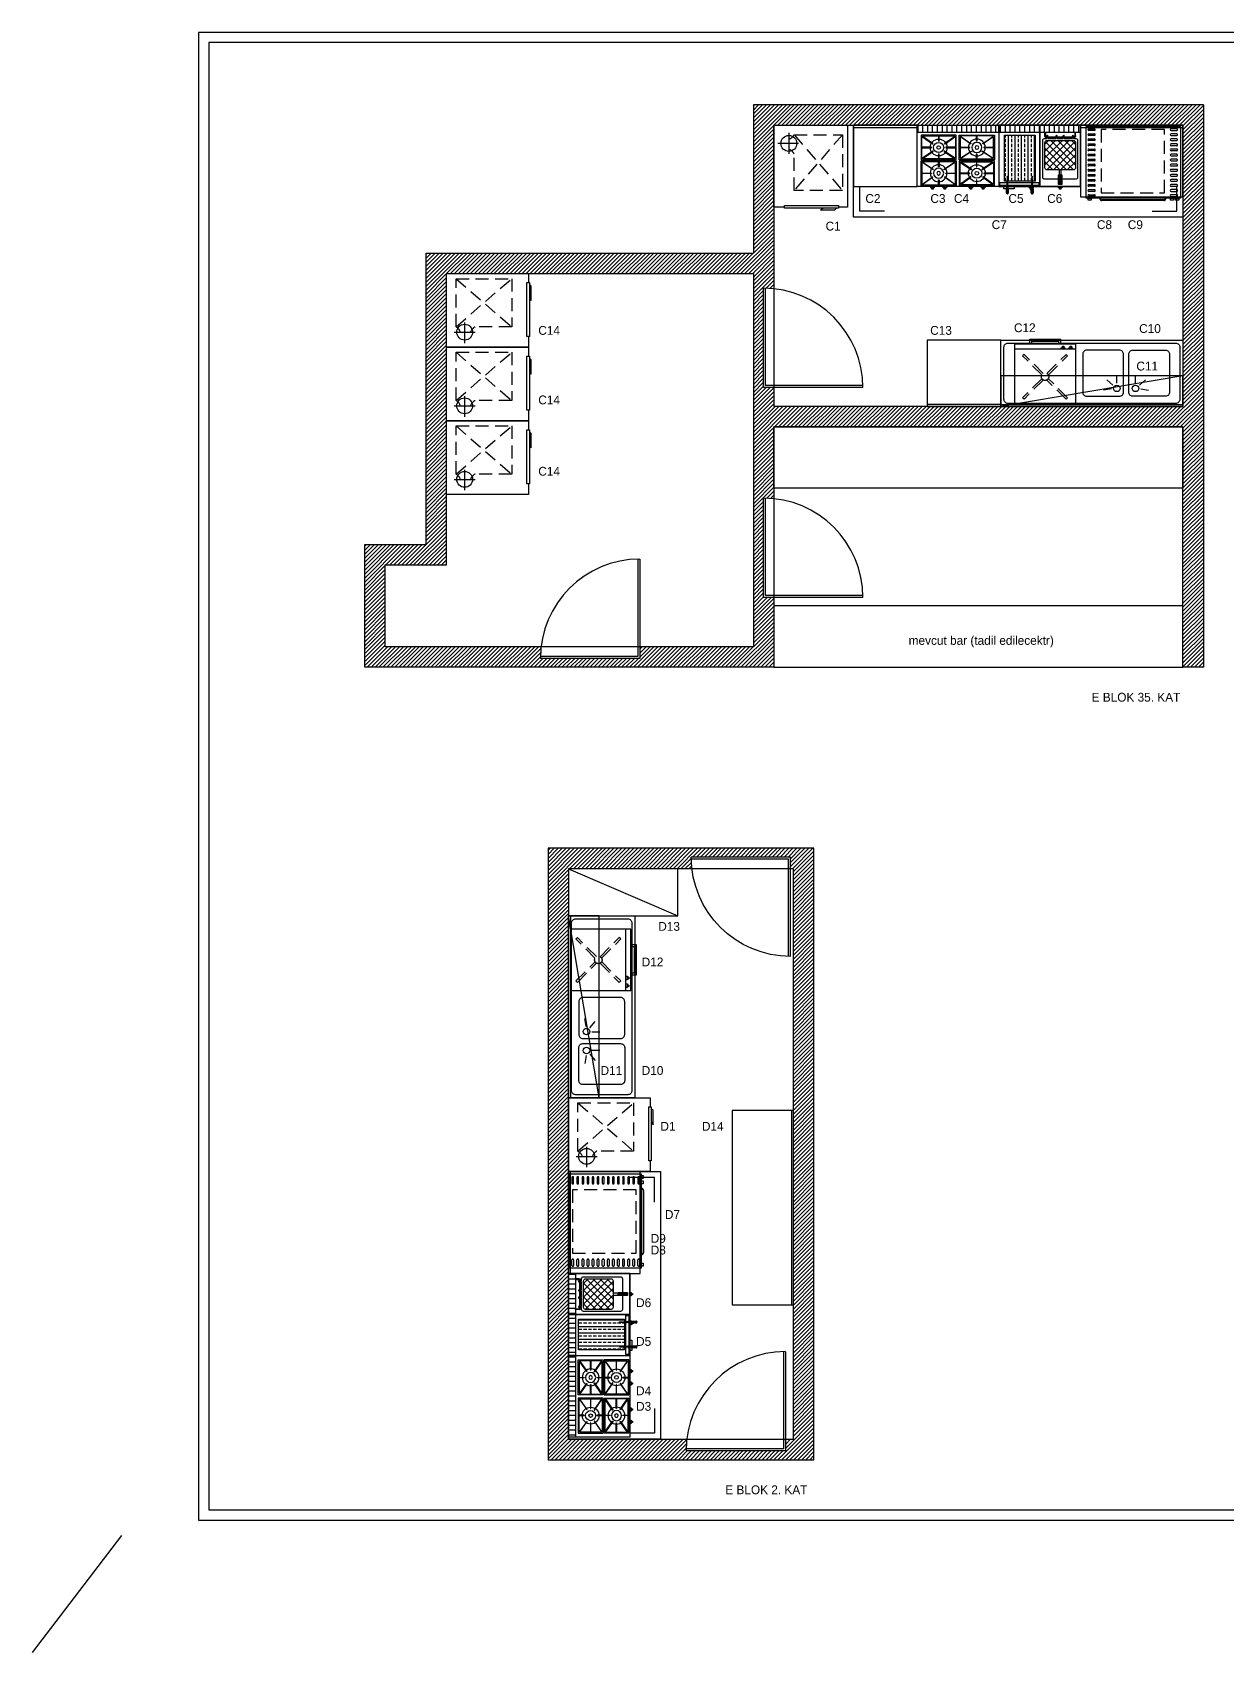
# Model space of a CAD drawing. Header units: inches. Extents: x 12957 to 17753, y 1877 to 3591.
# Drawn here: x 15478 to 16646, y 1877 to 3461 of the extents above; entities that cross this region are included whole.
import ezdxf
from ezdxf.enums import TextEntityAlignment as Align

# ---------------------------------------------------------------- set-up
doc = ezdxf.new("R2010")
doc.units = ezdxf.units.IN
doc.header["$MEASUREMENT"] = 0
doc.linetypes.add('DASHED', pattern=[19.05, 12.7, -6.35])
doc.linetypes.add('HIDDENX2', pattern=[19.05, 12.7, -6.35])
for name, color, linetype in [('CIHAZ', 2, 'Continuous'), ('S2000-002 Çizgi', 7, 'Continuous'), ('Sktürk ANTET', 7, 'Continuous')]:
    doc.layers.add(name, color=color, linetype=linetype)
doc.styles.add('TAKSİM', font='GOTHIC.TTF', dxfattribs={"height": 20})

# ---------------------------------------------------------------- blocks, each defined once
blk = doc.blocks.new('ertye')
at = {"color": 7}
for points in [[(5346.8, 6525.2), (5429.2, 6477.7), (5381.6, 6395.3)], [(5347.8, 6526.9), (5431.8, 6478.4), (5383.3, 6394.3)]]:
    blk.add_lwpolyline(points, dxfattribs=at)
blk.add_arc((5431.8, 6478.4), 97.1, 150, 240, dxfattribs=at)
blk = doc.blocks.new('A$C734D7A9C')
at = {"layer": 'CIHAZ', "color": 1}
for p, q in [((24.1, 65.1), (4, 65.1)), ((14.7, 75.3), (14.7, 54.8))]:
    blk.add_line(p, q, dxfattribs=at)
at = {"layer": 'CIHAZ', "color": 5, "linetype": 'DASHED'}
for p, q in [((67, 73.5), (19.8, 19.1)), ((19.8, 73.5), (67, 19.1))]:
    blk.add_line(p, q, dxfattribs=at)
at = {"layer": 'CIHAZ', "color": 5}
for points in [[(63.2, 1.8), (10.4, 1.8), (10.4, 4.3), (63.2, 4.3)], [(61.2, 1.8), (48.6, 1.8), (45.6, 0), (59.6, 0)]]:
    blk.add_lwpolyline(points, close=True, dxfattribs=at)
at = {"layer": 'CIHAZ', "color": 1}
blk.add_circle((14.7, 65.1), 7.76, dxfattribs=at)
at = {"layer": 'S2000-002 Çizgi', "linetype": 'DASHED'}
for p, q in [((19.8, 73.5), (67, 73.5)), ((67, 73.5), (67, 19.1)), ((19.8, 19.1), (19.8, 54.9)), ((67, 19.1), (19.8, 19.1))]:
    blk.add_line(p, q, dxfattribs=at)
at = {"layer": 'S2000-002 Çizgi'}
blk.add_lwpolyline([(10.4, 2.8), (0, 2.8), (0, 82.8), (72, 82.8), (72, 2.8), (63.2, 2.8)], dxfattribs=at)
at = {"layer": 'S2000-002 Çizgi', "linetype": 'DASHED'}
for centre, radius, start, end in [((11.6, 78.1), 9.4, 291.2079, 330.9566), ((11, 49.9), 10.2, 29.6907, 66.7752)]:
    blk.add_arc(centre, radius, start, end, dxfattribs=at)
blk = doc.blocks.new('A$C6C78665C')
at = {"layer": 'S2000-002 Çizgi'}
blk.add_lwpolyline([(31.2, 22), (0, 22), (0, 0), (31.2, 0), (31.2, 22)], dxfattribs=at)
blk.add_lwpolyline([(15.6, 21.3), (15.6, 16.9, 0.414214), (15.8, 16.7), (15.8, 16.7, 0.414214), (16, 16.9), (16, 21.3), (29.3, 21.3, -0.668179), (29.6, 20.6), (20.9, 14.5, 0.810443), (21.3, 14.3), (30.1, 20.6, -0.668179), (30.5, 20.4), (30.5, 11.2), (22.1, 11.2, 0.414214), (21.9, 11), (21.9, 11, 0.414214), (22.1, 10.8), (30.5, 10.8), (30.5, 1.9, -0.668179), (29.8, 1.7), (20.7, 7.8, 0.810443), (20.5, 7.5), (29.8, 1.1, -0.668179), (29.7, 0.8), (16, 0.8), (16, 5.1, 0.414214), (15.8, 5.3), (15.8, 5.3, 0.414214), (15.6, 5.1), (15.6, 0.8), (1.9, 0.8, -0.668179), (1.7, 1.4), (10.8, 7.5, 0.810443), (10.5, 7.7), (1.1, 1.4, -0.668179), (0.8, 1.6), (0.8, 10.8), (9.1, 10.8, 0.414214), (9.3, 11), (9.3, 11, 0.414214), (9.1, 11.2), (0.8, 11.2), (0.8, 20.4, -0.668179), (1.1, 20.6), (10, 14.3, 0.810443), (10.3, 14.5), (1.7, 20.6, -0.668179), (1.9, 21.3)], format="xyb", close=True, dxfattribs=at)
for radius in [7.5, 4.5, 1.61]:
    blk.add_circle((15.6, 11), radius, dxfattribs=at)
blk = doc.blocks.new('A$C24E60E0C')
at = {"layer": 'S2000-002 Çizgi'}
h = blk.add_hatch(dxfattribs=at)
h.set_pattern_fill('ANSI31', color=256, scale=1.5, angle=45, style=0)
h.set_pattern_definition([(90, (-2258.432, -7204.478), (-4.7625, 9e-16), [])])
h.paths.add_polyline_path([(80, 55.6), (80, 62.6), (0, 62.6), (0, 55.6)])
blk.add_line((80, 55.6), (0, 55.6), dxfattribs=at)
for points in [[(0, 62.6), (80, 62.6), (80, 2.6), (0, 2.6)], [(13.5, 2.6), (16.8, 2.6), (16.8, 1.3), (13.5, 1.3)], [(14.5, 1.3), (15.8, 1.3), (15.8, 0), (14.5, 0)], [(25.5, 2.6), (28.8, 2.6), (28.8, 1.3), (25.5, 1.3)], [(26.5, 1.3), (27.8, 1.3), (27.8, 0), (26.5, 0)], [(50.9, 2.6), (54.2, 2.6), (54.2, 1.3), (50.9, 1.3)], [(51.9, 1.3), (53.2, 1.3), (53.2, 0), (51.9, 0)], [(62.9, 2.6), (66.2, 2.6), (66.2, 1.3), (62.9, 1.3)], [(63.9, 1.3), (65.2, 1.3), (65.2, 0), (63.9, 0)]]:
    blk.add_lwpolyline(points, close=True, dxfattribs=at)
at = {"layer": 'S2000-002 Çizgi', "yscale": 1.100000000000364}
for p, xscale, zscale in [((4, 28.8), 1.100000000000364, 1.100000000000364), ((75.7, 28.8), -1.100000000000364, 1.1)]:
    blk.add_blockref('A$C6C78665C', p, dxfattribs=dict(at, xscale=xscale, zscale=zscale))
at = {"layer": 'S2000-002 Çizgi', "yscale": 1.100000000000364, "rotation": 180}
for p, xscale, zscale in [((4, 27.8), -1.100000000000364, 1.1), ((75.7, 27.8), 1.100000000000364, 1.100000000000364)]:
    blk.add_blockref('A$C6C78665C', p, dxfattribs=dict(at, xscale=xscale, zscale=zscale))
blk = doc.blocks.new('A$C30A44259')
at = {"layer": 'S2000-002 Çizgi'}
h = blk.add_hatch(dxfattribs=at)
h.set_pattern_fill('ANSI31', color=256, scale=1.5, angle=45, style=0)
h.set_pattern_definition([(90, (-3201.7327, -4983.714), (-4.7625, 9e-16), [])])
h.paths.add_polyline_path([(40, 59.9), (40, 66.9), (0, 66.9), (0, 59.9)])
h = blk.add_hatch(dxfattribs=at)
h.set_pattern_fill('ANSI33', color=256, angle=45, style=0)
h.set_pattern_definition([(90, (-3201.7327, -4983.714), (-6.35, 1e-15), []), (90, (-3198.5577, -4980.539), (-6.35, 1e-15), [3.175, -1.5875])])
h.paths.add_polyline_path([(35.5, 57.2), (5.5, 57.2), (5.5, 12.2), (35.5, 12.2)])
h = blk.add_hatch(dxfattribs=at)
h.set_pattern_fill('ANSI32', color=256, style=0)
h.set_pattern_definition([(45, (-4252.5, -7757.06717), (-0.265165043, 0.265165043), []), (45, (-4252.3232, -7757.06717), (-0.265165043, 0.265165043), [])])
h.paths.add_polyline_path([(9.1, 7.9), (7.7, 7.9), (7.7, 6.9), (9.1, 6.9)])
h.paths.add_polyline_path([(9.1, 8.7), (8.8, 8.7), (8.8, 14.5), (8.7, 15.9), (8.1, 15.9), (8.1, 14.5), (8.1, 8.7), (7.8, 8.7), (7.7, 7.9), (9.1, 7.9)])
h.paths.add_polyline_path([(9.2, 4.9), (7.6, 4.9), (7.5, 0.8, 0.437405), (8.2, 0), (8.6, 0, 0.437405), (9.3, 0.8)])
h.paths.add_polyline_path([(9.1, 6.9), (7.7, 6.9), (7.6, 4.9), (9.2, 4.9)])
h.paths.add_polyline_path([(8.6, 17.2), (8.2, 17.2), (8.1, 15.9), (8.7, 15.9)])
h = blk.add_hatch(dxfattribs=at)
h.set_pattern_fill('ANSI32', color=256, style=0)
h.set_pattern_definition([(135, (4293.5577, -7757.06717), (0.265165043, 0.265165043), []), (135, (4293.3809, -7757.06717), (0.265165043, 0.265165043), [])])
h.paths.add_polyline_path([(32, 7.9), (33.3, 7.9), (33.4, 6.9), (31.9, 6.9)])
h.paths.add_polyline_path([(32, 8.7), (32.3, 8.7), (32.3, 14.5), (32.4, 15.9), (32.9, 15.9), (33, 14.5), (33, 8.7), (33.3, 8.7), (33.3, 7.9), (32, 7.9)])
h.paths.add_polyline_path([(31.9, 4.9), (33.4, 4.9), (33.6, 0.8, -0.437405), (32.9, 0), (32.4, 0, -0.437405), (31.7, 0.8)])
h.paths.add_polyline_path([(31.9, 6.9), (33.4, 6.9), (33.4, 4.9), (31.9, 4.9)])
h.paths.add_polyline_path([(32.5, 17.2), (32.8, 17.2), (32.9, 15.9), (32.4, 15.9)])
for p, q in [((7.5, 0.8), (7.8, 8.7)), ((7.8, 8.7), (7.5, 0.8)), ((7.8, 8.7), (8.1, 8.7)), ((8.1, 8.7), (7.8, 8.7)), ((8.1, 9.5), (8.2, 12.2)), ((8.1, 8.7), (8.1, 9.5)), ((8.2, 12.2), (8.6, 12.2)), ((8.6, 12.2), (8.2, 12.2)), ((8.8, 9.5), (8.6, 12.2)), ((8.8, 8.7), (8.8, 9.5)), ((9.1, 8.7), (8.8, 8.7)), ((9.3, 0.8), (9.1, 8.7)), ((31.7, 0.8), (32, 8.7)), ((32, 8.7), (32.3, 8.7)), ((32.3, 9.5), (32.5, 12.2)), ((32.3, 8.7), (32.3, 9.5)), ((32.8, 12.2), (32.5, 12.2)), ((32.5, 12.2), (32.8, 12.2)), ((33, 9.5), (32.8, 12.2)), ((33, 8.7), (33, 9.5)), ((33.3, 8.7), (33, 8.7)), ((33, 8.7), (33.3, 8.7)), ((33.6, 0.8), (33.3, 8.7)), ((33.3, 8.7), (33.6, 0.8)), ((8.6, 0), (8.2, 0)), ((8.2, 0), (8.6, 0)), ((32.4, 0), (32.9, 0)), ((32.9, 0), (32.4, 0))]:
    blk.add_line(p, q, dxfattribs=at)
for points in [[(0, 6.9), (40, 6.9), (40, 66.9), (0, 66.9)], [(0, 66.9), (40, 66.9), (40, 59.9), (0, 59.9)], [(5.5, 57.2), (35.5, 57.2), (35.5, 12.2), (5.5, 12.2)], [(1, 10.9), (39, 10.9), (39, 7.9), (1, 7.9)], [(5, 6.9), (15, 6.9), (15, 4.9), (5, 4.9)], [(30.1, 6.9), (33.7, 6.9), (33.7, 5.4), (30.1, 5.4)], [(31, 5.4), (32.5, 5.4), (32.5, 4), (31, 4)]]:
    blk.add_lwpolyline(points, close=True, dxfattribs=at)
for centre, start, end in [((8.2, 0.7), 175.5008, 270), ((8.2, 0.7), 175.5008, 270), ((8.6, 0.7), 270, 4.4992), ((32.4, 0.7), 175.5008, 270), ((32.9, 0.7), 270, 4.4992), ((32.9, 0.7), 270, 4.4992)]:
    blk.add_arc(centre, 0.706, start, end, dxfattribs=at)
blk = doc.blocks.new('A$C689931EA')
at = {"layer": 'S2000-002 Çizgi'}
h = blk.add_hatch(dxfattribs=at)
h.set_pattern_fill('ANSI31', color=256, scale=1.5, angle=45, style=0)
h.set_pattern_definition([(90, (-3458.603, -5003.7387), (-4.7625, 9e-16), [])])
h.paths.add_polyline_path([(0, 62.6), (0, 55.6), (40, 55.6), (40, 62.6)])
h = blk.add_hatch(color=256, dxfattribs=at)
h.paths.add_polyline_path([(35, 51.8), (35, 52.4), (35, 55.6), (34.4, 55.6), (34.4, 52.4, -0.414214), (33.4, 51.4), (33, 51.4), (33, 50.8), (34, 50.8, 0.414214)])
h.paths.add_polyline_path([(32, 51.4), (24, 51.4), (24, 50.8), (32, 50.8)])
h.paths.add_polyline_path([(23, 51.4), (17, 51.4), (17, 50.8), (23, 50.8)])
h.paths.add_polyline_path([(16, 51.4), (8, 51.4), (8, 50.8), (16, 50.8)])
h.paths.add_polyline_path([(5.6, 52.4), (5.6, 55.6), (5, 55.6), (5, 51.8, 0.414214), (6, 50.8), (6.6, 50.8), (7, 50.8), (7, 51.4), (6.6, 51.4, -0.414214)])
h = blk.add_hatch(dxfattribs=at)
h.set_pattern_fill('ANSI37', color=256, scale=1.5, style=0)
h.set_pattern_definition([(45, (-3527.4764, -4991.5224), (-3.367596, 3.367596), []), (135, (-3527.4764, -4991.5224), (-3.367596, -3.367596), [])])
h.paths.add_polyline_path([(35, 45.8, 0.414214), (33, 47.8), (7, 47.8, 0.414214), (5, 45.8), (5, 21, 0.414214), (7, 19), (33, 19, 0.414214), (35, 21)])
blk.add_hatch(color=256, dxfattribs=at).paths.add_polyline_path([(18.5, 14), (21.5, 14), (21.5, 4.8), (18.5, 4.8)])
for p, q in [((5, 51.8), (5, 55.6)), ((5, 55.6), (5.6, 55.6)), ((5.6, 55.6), (5.6, 52.4)), ((6.6, 50.8), (6, 50.8)), ((6.6, 51.4), (7, 51.4)), ((7, 50.8), (6.6, 50.8)), ((7, 49.8), (7, 52.3)), ((8, 49.8), (8, 52.3)), ((8, 51.4), (16, 51.4)), ((16, 50.8), (8, 50.8)), ((16, 49.8), (16, 52.3)), ((17, 49.8), (17, 52.3)), ((17, 51.4), (23, 51.4)), ((23, 50.8), (17, 50.8)), ((23, 49.8), (23, 52.3)), ((24, 49.8), (24, 52.3)), ((24, 51.4), (32, 51.4)), ((32, 50.8), (24, 50.8)), ((32, 49.8), (32, 52.3)), ((33, 49.8), (33, 52.3)), ((33, 51.4), (33.4, 51.4)), ((34, 50.8), (33, 50.8)), ((34.4, 55.6), (34.4, 52.4)), ((35, 55.6), (34.4, 55.6)), ((35, 52.4), (35, 55.6)), ((35, 52.4), (35, 51.8))]:
    blk.add_line(p, q, dxfattribs=at)
for points in [[(0, 2.6), (40, 2.6), (40, 62.6), (0, 62.6)], [(0, 62.6), (40, 62.6), (40, 55.6), (0, 55.6)], [(19, 19), (19, 14), (21, 14), (21, 19)], [(18.4, 2.6), (21.6, 2.6), (21.6, 1.3), (18.4, 1.3)], [(18.5, 14), (21.5, 14), (21.5, 4.8), (18.5, 4.8)], [(19.3, 1.3), (20.7, 1.3), (20.7, 0), (19.3, 0)]]:
    blk.add_lwpolyline(points, close=True, dxfattribs=at)
for points in [[(29, 9.8), (5, 9.8, -0.414214), (3, 11.8), (3, 47.8, -0.414214), (5, 49.8), (7, 49.8)], [(33, 49.8), (35, 49.8, -0.414214), (37, 47.8), (37, 11.8, -0.414214), (35, 9.8), (29, 9.8)]]:
    blk.add_lwpolyline(points, format="xyb", dxfattribs=at)
blk.add_lwpolyline([(7, 47.8), (33, 47.8, -0.414214), (35, 45.8), (35, 21, -0.414214), (33, 19), (7, 19, -0.414214), (5, 21), (5, 45.8, -0.414214)], format="xyb", close=True, dxfattribs=at)
for points in [[(8, 49.8), (16, 49.8)], [(17, 49.8), (23, 49.8)], [(24, 49.8), (32, 49.8)]]:
    blk.add_lwpolyline(points, dxfattribs=at)
for centre, radius, start, end in [((6, 51.8), 1, 180, 270), ((6.6, 52.4), 1, 180, 270), ((7.5, 52.3), 0.5, 0, 180), ((16.5, 52.3), 0.5, 0, 180), ((23.5, 52.3), 0.5, 0, 180), ((32.5, 52.3), 0.5, 0, 180), ((33.4, 52.4), 1, 270, 0), ((34, 51.8), 1, 270, 0)]:
    blk.add_arc(centre, radius, start, end, dxfattribs=at)
blk = doc.blocks.new('A$C21D87298')
at = {"layer": 'S2000-002 Çizgi'}
for points in [[(0, 72.4), (92, 72.4), (92, 2.4), (0, 2.4)], [(1.7, 2.4), (4.7, 2.4), (4.7, 0.4), (1.7, 0.4)], [(82.2, 2.4), (85.3, 2.4), (85.3, 0.4), (82.2, 0.4)], [(87.4, 2.4), (90.5, 2.4), (90.5, 0.4), (87.4, 0.4)]]:
    blk.add_lwpolyline(points, close=True, dxfattribs=at)
for points in [[(2.5, 70.2), (8, 70.2)], [(8, 68.5), (2.5, 68.5)], [(2.5, 65.2), (8, 65.2)], [(8, 63.6), (2.5, 63.6)], [(88.5, 70.2), (83, 70.2)], [(83, 68.5), (88.5, 68.5)], [(88.5, 65.2), (83, 65.2)], [(83, 63.6), (88.5, 63.6)], [(2.5, 60.2), (8, 60.2)], [(8, 58.6), (2.5, 58.6)], [(2.5, 55.3), (8, 55.3)], [(8, 53.6), (2.5, 53.6)], [(2.5, 50.3), (8, 50.3)], [(8, 48.7), (2.5, 48.7)], [(88.5, 60.2), (83, 60.2)], [(83, 58.6), (88.5, 58.6)], [(88.5, 55.3), (83, 55.3)], [(83, 53.6), (88.5, 53.6)], [(88.5, 50.3), (83, 50.3)], [(83, 48.7), (88.5, 48.7)], [(2.5, 45.3), (8, 45.3)], [(8, 43.7), (2.5, 43.7)], [(2.5, 40.4), (8, 40.4)], [(8, 38.7), (2.5, 38.7)], [(2.5, 35.4), (8, 35.4)], [(8, 33.8), (2.5, 33.8)], [(88.5, 45.3), (83, 45.3)], [(83, 43.7), (88.5, 43.7)], [(88.5, 40.4), (83, 40.4)], [(83, 38.7), (88.5, 38.7)], [(88.5, 35.4), (83, 35.4)], [(83, 33.8), (88.5, 33.8)], [(2.5, 30.4), (8, 30.4)], [(8, 28.8), (2.5, 28.8)], [(2.5, 25.5), (8, 25.5)], [(8, 23.8), (2.5, 23.8)], [(2.5, 20.5), (8, 20.5)], [(8, 18.9), (2.5, 18.9)], [(88.5, 30.4), (83, 30.4)], [(83, 28.8), (88.5, 28.8)], [(88.5, 25.5), (83, 25.5)], [(83, 23.8), (88.5, 23.8)], [(88.5, 20.5), (83, 20.5)], [(83, 18.9), (88.5, 18.9)], [(2.5, 15.5), (8, 15.5)], [(8, 13.9), (2.5, 13.9)], [(2.5, 10.6), (8, 10.6)], [(8, 8.9), (2.5, 8.9)], [(2.5, 5.6), (8, 5.6)], [(8, 4), (2.5, 4)], [(88.5, 15.5), (83, 15.5)], [(83, 13.9), (88.5, 13.9)], [(88.5, 10.6), (83, 10.6)], [(83, 8.9), (88.5, 8.9)], [(88.5, 5.6), (83, 5.6)], [(83, 4), (88.5, 4)]]:
    blk.add_lwpolyline(points, dxfattribs=at)
at = {"layer": 'S2000-002 Çizgi', "linetype": 'DASHED'}
blk.add_lwpolyline([(14.5, 7.4), (76.5, 7.4), (76.5, 69.4), (14.5, 69.4)], close=True, dxfattribs=at)
at = {"layer": 'S2000-002 Çizgi', "linetype": 'HIDDENX2', "ltscale": 10}
for points in [[(77.3, 2.4), (77.8, 2.4), (77.8, 2, -0.414214), (75.8, 0), (15.2, 0, -0.414214), (13.2, 2), (13.2, 2.4), (13.8, 2.4)], [(77.3, 2.4, -0.472507), (75.8, 0.5), (15.2, 0.5, -0.472507), (13.8, 2.4)]]:
    blk.add_lwpolyline(points, format="xyb", dxfattribs=at)
at = {"layer": 'S2000-002 Çizgi'}
for centre, start, end in [((2.5, 69.3), 90, 270), ((2.5, 64.4), 90, 270), ((8, 69.3), 270, 90), ((8, 64.4), 270, 90), ((83, 69.3), 90, 270), ((83, 64.4), 90, 270), ((88.5, 69.3), 270, 90), ((88.5, 64.4), 270, 90), ((2.5, 59.4), 90, 270), ((2.5, 54.4), 90, 270), ((2.5, 49.5), 90, 270), ((8, 59.4), 270, 90), ((8, 54.4), 270, 90), ((8, 49.5), 270, 90), ((83, 59.4), 90, 270), ((83, 54.4), 90, 270), ((83, 49.5), 90, 270), ((88.5, 59.4), 270, 90), ((88.5, 54.4), 270, 90), ((88.5, 49.5), 270, 90), ((2.5, 44.5), 90, 270), ((2.5, 39.5), 90, 270), ((2.5, 34.6), 90, 270), ((8, 44.5), 270, 90), ((8, 39.5), 270, 90), ((8, 34.6), 270, 90), ((83, 44.5), 90, 270), ((83, 39.5), 90, 270), ((83, 34.6), 90, 270), ((88.5, 44.5), 270, 90), ((88.5, 39.5), 270, 90), ((88.5, 34.6), 270, 90), ((2.5, 29.6), 90, 270), ((2.5, 24.6), 90, 270), ((2.5, 19.7), 90, 270), ((8, 29.6), 270, 90), ((8, 24.6), 270, 90), ((8, 19.7), 270, 90), ((83, 29.6), 90, 270), ((83, 24.6), 90, 270), ((83, 19.7), 90, 270), ((88.5, 29.6), 270, 90), ((88.5, 24.6), 270, 90), ((88.5, 19.7), 270, 90), ((2.5, 14.7), 90, 270), ((2.5, 9.7), 90, 270), ((2.5, 4.8), 90, 270), ((8, 14.7), 270, 90), ((8, 9.7), 270, 90), ((8, 4.8), 270, 90), ((83, 14.7), 90, 270), ((83, 9.7), 90, 270), ((83, 4.8), 90, 270), ((88.5, 14.7), 270, 90), ((88.5, 9.7), 270, 90), ((88.5, 4.8), 270, 90)]:
    blk.add_arc(centre, 0.814, start, end, dxfattribs=at)
blk = doc.blocks.new('A$C521B02A0')
at = {"layer": 'S2000-002 Çizgi'}
blk.add_line((6.6, 10), (10.6, 10), dxfattribs=at)
for points in [[(0, 64), (0, 10), (60, 10), (60, 64)], [(0, 64), (0, 5), (60, 5), (60, 64)], [(3, 10), (6.6, 10), (6.6, 8.5), (3, 8.5)], [(4, 8.5), (5.4, 8.5), (5.4, 7.1), (4, 7.1)], [(10.6, 10), (14.3, 10), (14.3, 8.5), (10.6, 8.5)], [(11.6, 8.5), (13.1, 8.5), (13.1, 7.1), (11.6, 7.1)], [(45, 0), (15, 0), (15, 5), (45, 5)], [(43, 2), (17, 2), (17, 5), (43, 5)]]:
    blk.add_lwpolyline(points, close=True, dxfattribs=at)
at = {"layer": 'S2000-002 Çizgi', "linetype": 'DASHED'}
for points in [[(8.1, 57.4), (9.5, 58.8)], [(8.1, 57.4), (26.8, 38.7)], [(9.5, 58.8), (28.2, 40.1)], [(31.9, 40.2), (50.5, 58.8)], [(33.3, 38.8), (51.9, 57.4)], [(50.5, 58.8), (51.9, 57.4)], [(26.7, 35.1), (8.1, 16.4)], [(28.1, 33.6), (9.5, 15)], [(31.8, 33.7), (50.5, 15)], [(33.2, 35.2), (51.9, 16.4)], [(9.5, 15), (8.1, 16.4)], [(50.5, 15), (51.9, 16.4)]]:
    blk.add_lwpolyline(points, dxfattribs=at)
blk.add_circle((30, 36.9), 3.63, dxfattribs=at)
blk = doc.blocks.new('A$C27DE7484')
at = {"layer": 'S2000-002 Çizgi'}
for p, q in [((108.3, 17.2), (100.5, 16.1)), ((109.6, 21), (103.5, 26.1)), ((113.5, 22.7), (113.5, 30.6)), ((131.5, 22.7), (131.5, 30.6)), ((135.4, 21), (141.5, 26.1)), ((136.7, 17.2), (144.5, 16.1))]:
    blk.add_line(p, q, dxfattribs=at)
for points in [[(0, 65), (178, 65), (178, 0), (0, 0)], [(0, 2), (178, 2), (178, 0), (0, 0)]]:
    blk.add_lwpolyline(points, close=True, dxfattribs=at)
for points in [[(7, 62), (171, 62, -0.414214), (175, 58), (175, 7, -0.414214), (171, 3), (7, 3, -0.414214), (3, 7), (3, 58, -0.414214)], [(116, 55), (84, 55, 0.414214), (80, 51), (80, 14, 0.414214), (84, 10), (116, 10, 0.414214), (120, 14), (120, 51, 0.414214)], [(129, 55), (161, 55, -0.414214), (165, 51), (165, 14, -0.414214), (161, 10), (129, 10, -0.414214), (125, 14), (125, 51, -0.414214)]]:
    blk.add_lwpolyline(points, format="xyb", close=True, dxfattribs=at)
for centre in [(113.3, 17.7), (131.7, 17.7)]:
    blk.add_circle(centre, 3.19, dxfattribs=at)

msp = doc.modelspace()

# ---------------------------------------------------------------- hatches: boundary and pattern name
h = msp.add_hatch()
h.set_pattern_fill('ANSI31', color=9, scale=22)
h.set_pattern_definition([(45, (-5305.4264, -88.7073), (-1.94454365, 1.94454365), [])])
h.paths.add_polyline_path([(16622.9, 3390.4), (16182.9, 3390.4), (16182.9, 3245.4), (15862.9, 3245.4), (15862.9, 2960.4), (15802.9, 2960.4), (15802.9, 2840.4), (16202.9, 2840.4), (16202.9, 2900.4), (16202.9, 2908.7), (16192.9, 2908.7), (16192.9, 3005.8, -0.025756), (16202.9, 3005.3), (16202.9, 3075.4), (16602.9, 3075.4), (16602.9, 3015.4), (16602.9, 2840.4), (16622.9, 2840.4)])
h.paths.add_polyline_path([(16182.9, 3225.4), (16182.9, 2860.4), (16071.8, 2860.4), (16071.8, 2849), (15974.7, 2849, -0.029341), (15975.3, 2860.4), (15822.9, 2860.4), (15822.9, 2940.4), (15882.9, 2940.4), (15882.9, 3225.4)], flags=16)
h.paths.add_polyline_path([(16202.9, 3370.4), (16602.9, 3370.4), (16602.9, 3095.4), (16202.9, 3095.4), (16202.9, 3114), (16192.9, 3114), (16192.9, 3211.1, -0.025756), (16202.9, 3210.5)], flags=16)
h.paths.add_polyline_path([(16314.5, 3193.9), (16386.5, 3193.9), (16414.7, 3193.9), (16414.7, 3194.9), (16444.7, 3194.9), (16444.7, 3193.9), (16564.5, 3193.9), (16564.5, 3128.9), (16386.5, 3128.9), (16314.5, 3128.9), (16314.5, 3158.9)], flags=0)
h.paths.add_polyline_path([(16314.5, 3130.9), (16319.3, 3130.9), (16386.5, 3158.9), (16389.5, 3158.9), (16389.5, 3186.9, -0.414214), (16393.5, 3190.9), (16416.7, 3190.9), (16416.7, 3192.9), (16442.7, 3192.9), (16442.7, 3190.9), (16557.5, 3190.9, -0.414214), (16561.5, 3186.9), (16561.5, 3158.9), (16564.5, 3158.9), (16564.5, 3128.9), (16386.5, 3128.9), (16314.5, 3128.9)], flags=0)
h.paths.add_polyline_path([(15994.4, 3189.1), (15994.4, 3175.1), (15992.6, 3178.1), (15992.6, 3139.8), (15991.6, 3139.8), (15991.6, 3129.5), (15991.6, 3120.7), (15992.6, 3120.7), (15992.6, 3118.7), (15994.4, 3117.1), (15994.4, 3103.1), (15992.6, 3106.1), (15992.6, 3067.8), (15991.6, 3067.8), (15991.6, 3057.5), (15991.6, 3048.7), (15992.6, 3048.7), (15992.6, 3046.7), (15994.4, 3045.1), (15994.4, 3031.1), (15992.6, 3034.1), (15992.6, 2995.8), (15991.6, 2995.8), (15991.6, 2985.5), (15911.6, 2985.5), (15911.6, 3057.5), (15911.6, 3129.5), (15911.6, 3201.5), (15991.6, 3201.5), (15991.6, 3192.7), (15992.6, 3192.7), (15992.6, 3190.7)], flags=0)
h.paths.add_polyline_path([(15975.3, 3196.5), (15975.3, 3149.3), (15939.5, 3149.3, 0.092995), (15936.6, 3146.9, -0.087716), (15937.1, 3144.2, -1), (15921.6, 3144.2, -0.13051), (15922.6, 3148.1, 0.056673), (15920.9, 3149.3), (15920.9, 3196.5)], flags=0)
h.paths.add_polyline_path([(16399.7, 3189.9), (16459.7, 3189.9), (16459.7, 3141.2), (16466.5, 3142.4), (16466.5, 3179.9, -0.414214), (16470.5, 3183.9), (16502.5, 3183.9, -0.414214), (16506.5, 3179.9), (16506.5, 3149.1), (16511.5, 3150), (16511.5, 3179.9, -0.414214), (16515.5, 3183.9), (16547.5, 3183.9, -0.414214), (16551.5, 3179.9), (16551.5, 3142.9, -0.414214), (16547.5, 3138.9), (16515.5, 3138.9, -0.414214), (16511.5, 3142.9), (16511.5, 3150), (16506.5, 3149.1), (16506.5, 3142.9, -0.414214), (16502.5, 3138.9), (16470.5, 3138.9, -0.377149), (16466.6, 3142.4), (16459.7, 3141.2), (16459.7, 3130.9), (16399.7, 3130.9)], flags=0)
h.paths.add_polyline_path([(16399.7, 3184.9), (16445.5, 3184.9), (16445.5, 3186.4), (16446.7, 3186.4), (16446.7, 3187.9), (16448.1, 3187.9), (16448.1, 3186.4), (16449.1, 3186.4), (16449.1, 3184.9), (16453.1, 3184.9), (16453.1, 3186.4), (16454.3, 3186.4), (16454.3, 3187.9), (16455.8, 3187.9), (16455.8, 3186.4), (16456.7, 3186.4), (16456.7, 3184.9), (16459.7, 3184.9), (16459.7, 3130.9), (16399.7, 3130.9)], flags=0)
h.paths.add_polyline_path([(16407.8, 3178.5), (16409.2, 3179.9), (16428, 3161.2, -0.258587), (16431.5, 3161.2), (16450.3, 3179.9), (16451.7, 3178.5), (16432.9, 3159.8, -0.127202), (16433.4, 3158, -0.127202), (16432.9, 3156.3), (16451.7, 3137.5), (16450.3, 3136.1), (16431.5, 3154.9, -0.258587), (16428, 3154.9), (16409.2, 3136.1), (16407.8, 3137.5), (16426.6, 3156.3, -0.127202), (16426.1, 3158, -0.127202), (16426.6, 3159.8)], flags=0)
h.paths.add_polyline_path([(15975.3, 3124.5), (15975.3, 3077.3), (15939.5, 3077.3, 0.092995), (15936.6, 3074.9, -0.087716), (15937.1, 3072.2, -1), (15921.6, 3072.2, -0.13051), (15922.6, 3076.1, 0.056673), (15920.9, 3077.3), (15920.9, 3124.5)], flags=0)
h.paths.add_polyline_path([(15975.3, 3052.5), (15975.3, 3005.3), (15939.5, 3005.3, 0.092995), (15936.6, 3002.9, -0.087716), (15937.1, 3000.2, -1), (15921.6, 3000.2, -0.13051), (15922.6, 3004.1, 0.056673), (15920.9, 3005.3), (15920.9, 3052.5)], flags=0)
h.paths.add_polyline_path([(16503, 3146.6, -1), (16496.6, 3146.6, -1)], flags=0)
h.paths.add_polyline_path([(16521.4, 3146.6, -1), (16515.1, 3146.6, -1)], flags=0)
h = msp.add_hatch()
h.set_pattern_fill('ANSI31', color=9, scale=22)
h.set_pattern_definition([(45, (-6194.8336, -863.8048), (-1.94454365, 1.94454365), [])])
h.paths.add_polyline_path([(16242.1, 2663.3), (15982.1, 2663.3), (15982.1, 2065.3), (16242.1, 2065.3)])
h.paths.add_polyline_path([(16222.1, 2085.3), (16214.2, 2085.3), (16214.2, 2073.9), (16117.1, 2073.9, -0.029341), (16117.8, 2085.3), (16002.1, 2085.3), (16002.1, 2643.3), (16122.8, 2643.3, -0.029341), (16122.1, 2654.7), (16219.2, 2654.7), (16219.2, 2643.3), (16222.1, 2643.3)], flags=16)

# ---------------------------------------------------------------- linework, layer by layer
for p, q in [((16182.9, 3390.4), (16182.9, 3245.4)), ((16622.9, 3390.4), (16182.9, 3390.4)), ((16622.9, 3390.4), (16622.9, 2840.4)), ((16202.9, 3370.4), (16202.9, 3095.4)), ((16202.9, 3370.4), (16602.9, 3370.4)), ((16602.9, 3370.4), (16602.9, 3095.4)), ((15862.9, 3245.4), (16182.9, 3245.4)), ((15862.9, 2960.4), (15862.9, 3245.4)), ((15882.9, 2940.4), (15882.9, 3225.4)), ((15882.9, 3225.4), (16182.9, 3225.4)), ((16182.9, 3225.4), (16182.9, 2860.4)), ((16602.9, 3125.4), (16424.9, 3095.4)), ((16602.9, 3095.4), (16202.9, 3095.4)), ((16602.9, 3075.4), (16202.9, 3075.4)), ((16202.9, 3075.4), (16202.9, 2840.4)), ((16602.9, 2840.4), (16602.9, 3075.4)), ((15802.9, 2840.4), (15802.9, 2960.4)), ((15802.9, 2960.4), (15862.9, 2960.4)), ((15822.9, 2860.4), (15822.9, 2940.4)), ((15822.9, 2940.4), (15882.9, 2940.4)), ((16182.9, 2860.4), (15822.9, 2860.4)), ((16202.9, 2840.4), (15802.9, 2840.4)), ((16622.9, 2840.4), (16602.9, 2840.4)), ((16002.1, 2643.3), (16109.1, 2597.3)), ((16032.1, 2419.3), (16002.1, 2597.3)), ((15478, 1876.7), (15565.5, 1991.3))]:
    msp.add_line(p, q)
for points in [[(16280.9, 3370.4), (16602.9, 3370.4), (16602.9, 3280.4), (16280.9, 3280.4)], [(16280.9, 3310.4), (16342.9, 3310.4), (16342.9, 3370.4), (16280.9, 3370.4)], [(16280.9, 3368.4), (16342.9, 3368.4), (16342.9, 3370.4), (16280.9, 3370.4)], [(16342.9, 3370.4), (16502.9, 3370.4), (16502.9, 3310.4), (16342.9, 3310.4)], [(16502.9, 3300.4), (16602.9, 3300.4), (16602.9, 3370.4), (16502.9, 3370.4)], [(16502.9, 3368.4), (16602.9, 3368.4), (16602.9, 3370.4), (16502.9, 3370.4)], [(16424.9, 3160.4), (16352.9, 3160.4), (16352.9, 3095.4), (16424.9, 3095.4)], [(16424.9, 3095.4), (16602.9, 3095.4), (16602.9, 3125.4), (16424.9, 3125.4)], [(16424.9, 3097.4), (16352.9, 3097.4), (16352.9, 3095.4), (16424.9, 3095.4)], [(16202.9, 3075.4), (16602.9, 3075.4), (16602.9, 3015.4), (16202.9, 3015.4)], [(16202.9, 2840.4), (16602.9, 2840.4), (16602.9, 2900.4), (16202.9, 2900.4)], [(15982.1, 2065.3), (16242.1, 2065.3), (16242.1, 2663.3), (15982.1, 2663.3)], [(16002.1, 2085.3), (16222.1, 2085.3), (16222.1, 2643.3), (16002.1, 2643.3)], [(16109.1, 2597.3), (16109.1, 2643.3), (16002.1, 2643.3), (16002.1, 2597.3)], [(16002.1, 2597.3), (16002.1, 2419.3), (16032.1, 2419.3), (16032.1, 2597.3)], [(16162.1, 2406.8), (16162.1, 2216.8), (16222.1, 2216.8), (16222.1, 2406.8)], [(16220.1, 2406.8), (16220.1, 2216.8), (16222.1, 2216.8), (16222.1, 2406.8)], [(16072.1, 2247.3), (16072.1, 2347.3), (16002.1, 2347.3), (16002.1, 2247.3)], [(16004.1, 2247.3), (16004.1, 2347.3), (16002.1, 2347.3), (16002.1, 2247.3)], [(16002.1, 2085.3), (16002.1, 2347.3), (16092.1, 2347.3), (16092.1, 2085.3)], [(16002.1, 2087.3), (16002.1, 2247.3), (16062.1, 2247.3), (16062.1, 2087.3)]]:
    msp.add_lwpolyline(points, close=True)
for points in [[(16311, 3286.4), (16286.9, 3286.4), (16286.9, 3310.6)], [(16572.7, 3286.4), (16596.9, 3286.4), (16596.9, 3310.6)], [(16086.1, 2317.1), (16086.1, 2341.3), (16061.9, 2341.3)], [(16086.1, 2115.5), (16086.1, 2091.3), (16061.9, 2091.3)]]:
    msp.add_lwpolyline(points)
at = {"layer": 'Sktürk ANTET'}
for points in [[(15640.5, 2006.3), (17650.5, 2006.3), (17650.5, 3461.3), (15640.5, 3461.3)], [(15650.5, 2016.3), (17640.5, 2016.3), (17640.5, 3451.3), (15650.5, 3451.3)]]:
    msp.add_lwpolyline(points, close=True, dxfattribs=at)

# ---------------------------------------------------------------- block references
for name, p in [('A$C21D87298', (16508.4, 3296.9)), ('A$C27DE7484', (16424.9, 3095.4))]:
    msp.add_blockref(name, p)
for name, p, rotation in [('ertye', (17657.8, 11440.3), 210.0001289726323), ('ertye', (17657.8, 11235), 210.0001289726323), ('ertye', (7745.4, 4313.9), 300.0001289726323), ('A$C27DE7484', (16002.1, 2597.3), 270), ('A$C21D87298', (16075.6, 2252.8), 90), ('ertye', (7887.9, 3538.8), 300.0001289726323)]:
    msp.add_blockref(name, p, dxfattribs=dict(rotation=rotation))
at = {"xscale": -1, "rotation": 239.9998710273677}
msp.add_blockref('ertye', (7892.9, 1189.8), dxfattribs=at)
at = {"layer": 'S2000-002 Çizgi'}
for name, p in [('A$C734D7A9C', (16202.9, 3287.6)), ('A$C24E60E0C', (16342.9, 3307.8)), ('A$C30A44259', (16422.9, 3303.5)), ('A$C689931EA', (16462.9, 3307.8))]:
    msp.add_blockref(name, p, dxfattribs=at)
for name, p, rotation in [('A$C734D7A9C', (15965.7, 3153.4), 90), ('A$C734D7A9C', (15965.7, 3081.4), 90), ('A$C521B02A0', (16498.1, 3161.4), 180), ('A$C734D7A9C', (15965.7, 3009.4), 90), ('A$C521B02A0', (16068.2, 2524.1), 89.99999999999999), ('A$C734D7A9C', (16084.9, 2347.3), 90), ('A$C689931EA', (16064.7, 2207.3), 90), ('A$C30A44259', (16069, 2167.3), 90), ('A$C24E60E0C', (16064.7, 2087.3), 90)]:
    msp.add_blockref(name, p, dxfattribs=dict(at, rotation=rotation))

# ---------------------------------------------------------------- texts
at = {"style": 'TAKSİM'}
for s, p in [('C2', (16299.8, 3294.5)), ('C3', (16363.4, 3294.5)), ('C4', (16386.4, 3294.5)), ('C5', (16439.7, 3294.5)), ('C6', (16477.6, 3294.5)), ('C1', (16260.9, 3267.5)), ('C7', (16423.3, 3268.9)), ('C8', (16526.2, 3268.9)), ('C9', (16556.4, 3268.9)), ('C14', (15983.2, 3165.5)), ('C13', (16366.4, 3165.5)), ('C12', (16448.3, 3168.1)), ('C10', (16570.7, 3167.3)), ('C11', (16568, 3130.6)), ('C14', (15983.2, 3097.5)), ('C14', (15983.2, 3027.7)), ('mevcut bar (tadil edilecektr)', (16405.7, 2862.3)), ('E BLOK 35. KAT', (16557, 2806.7)), ('D13', (16100.5, 2582.6)), ('D12', (16084.3, 2547.8)), ('D11', (16044.1, 2441.7)), ('D10', (16084.3, 2441.7)), ('D1', (16099.4, 2387.1)), ('D14', (16143.2, 2387.1)), ('D7', (16103.8, 2300.8)), ('D9', (16089.9, 2277.5)), ('D8', (16089.9, 2266.1)), ('D6', (16075.6, 2214.6)), ('D5', (16075.6, 2176.7)), ('D4', (16075.6, 2128.4)), ('D3', (16075.6, 2113.2)), ('E BLOK 2. KAT', (16195.6, 2031.6))]:
    msp.add_text(s, height=8.64, dxfattribs=at).set_placement(p, align=Align.CENTER)

doc.saveas('drawing.dxf')
